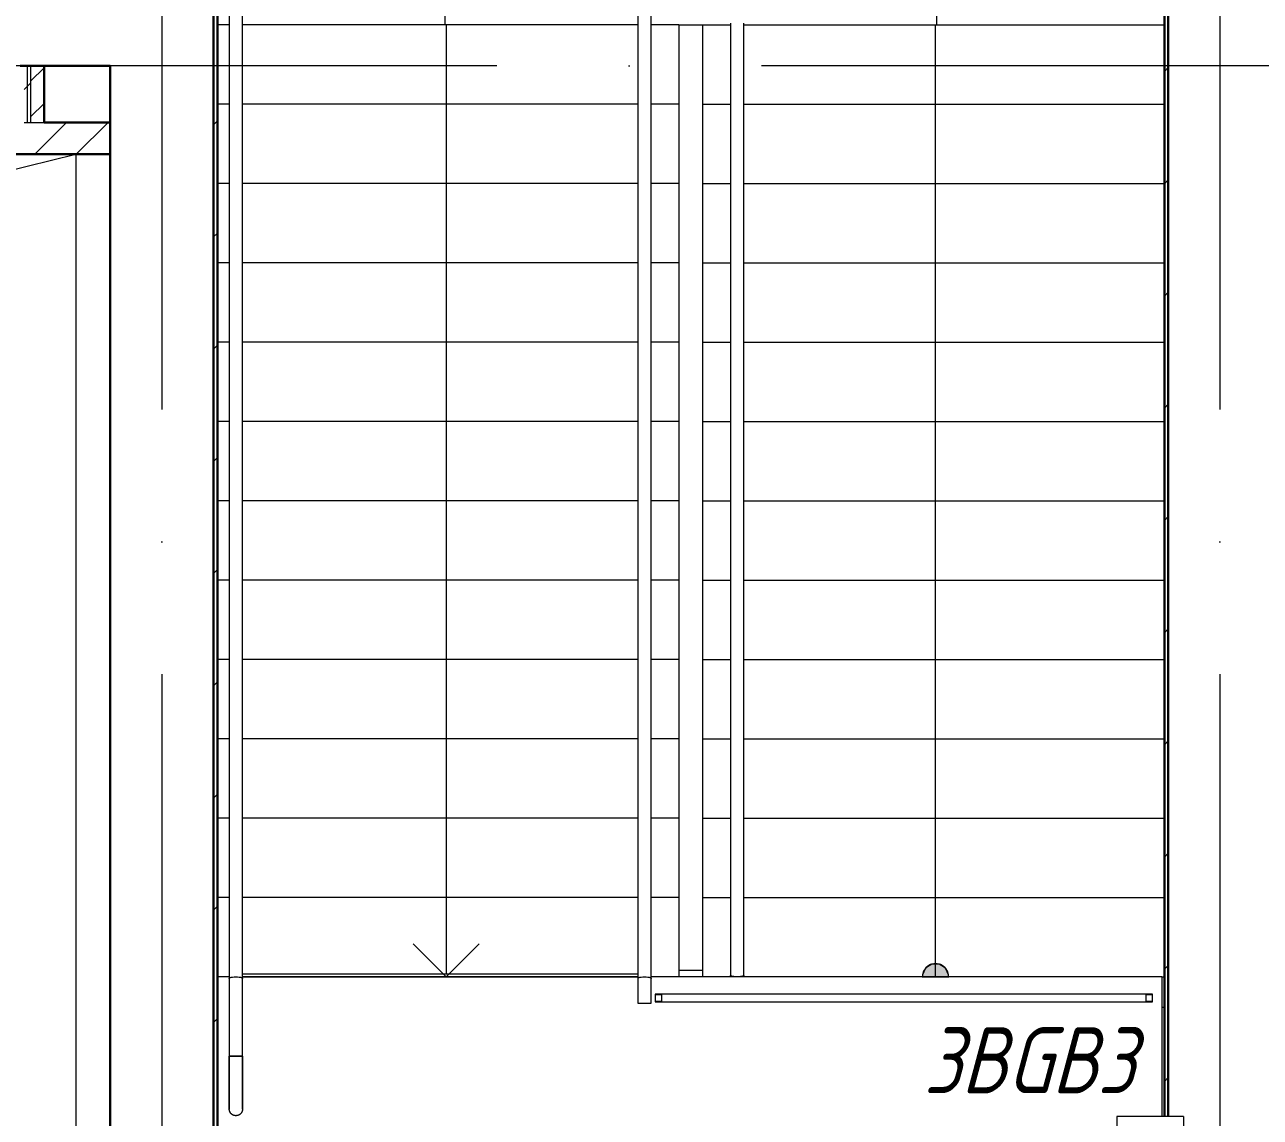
# Model space of a CAD drawing. Header units: millimetres. Extents: x -259793 to 1187961, y -549744 to 43070.
# Drawn here: x 287227 to 291899, y -6939 to -2808 of the extents above; entities that cross this region are included whole.
import ezdxf
from ezdxf.enums import TextEntityAlignment as Align

# ---------------------------------------------------------------- set-up
doc = ezdxf.new("R2010")
doc.units = ezdxf.units.MM
doc.linetypes.add('ADSK_Линия сетки', pattern=[25, 20, -2.5, 0, -2.5])
for name, color, linetype, lineweight in [('RC-Извещатели_охранные', 5, 'Continuous', 30), ('Лестницы', 252, 'Continuous', 9), ('Оборудование', 8, 'Continuous', 18), ('Ограждение', 252, 'Continuous', 9), ('Оси', 252, 'Continuous', 9), ('Перекрытие', 252, 'Continuous', 18), ('Стены внутренние', 7, 'Continuous', 18), ('Стены наружные', 7, 'Continuous', 18), ('Стены штриховка', 7, 'Continuous', 9), ('Стрелки вверх', 7, 'Continuous', 18)]:
    doc.layers.add(name, color=color, linetype=linetype, lineweight=lineweight)
doc.layers.add('RC-Позиционные_обозначения', color=7, linetype='Continuous')
doc.styles.add('RubezhCAD', font='', dxfattribs={"oblique": 10})
doc.styles.get("Standard").update_dxf_attribs({"font": ''})
doc.styles.get('RubezhCAD').set_extended_font_data('GOST type A')
doc.styles.get('Standard').set_extended_font_data('GOST type B')

# ---------------------------------------------------------------- blocks, each defined once
blk = doc.blocks.new('RC-UGO-IOM-02')
at = {"layer": 'RC-Извещатели_охранные'}
blk.add_point((0, 0), dxfattribs=at)
blk.add_attdef('PSTN', text='', height=2.5, dxfattribs=at).set_placement((0.977, 2.603), align=Align.BOTTOM_LEFT)
blk.add_wipeout([(2.5, -2.5), (2.5, 2.5), (-2.5, 2.5), (-2.5, -2.5)]).dxf.layer = 'RC-Извещатели_охранные'
blk.add_wipeout([(-2.5, -2.5), (-2.5, 2.5), (2.5, 2.5), (2.5, -2.5)]).dxf.layer = 'RC-Извещатели_охранные'
h = blk.add_hatch(color=256, dxfattribs=at)
h.dxf.hatch_style = 1
h.paths.add_polyline_path([(2.5, 0.8), (2.5, 2.506), (-2.5, 2.499), (-2.5, 0.8)])
h = blk.add_hatch(color=256, dxfattribs=at)
h.dxf.hatch_style = 1
h.paths.add_polyline_path([(2.5, -2.5), (2.5, -0.794), (-2.5, -0.801), (-2.5, -2.5)])
blk.add_lwpolyline([(-2.5, -2.5), (2.5, -2.5), (2.5, 2.5), (-2.5, 2.5)], close=True, dxfattribs=at)
blk = doc.blocks.new('3 этаж')
at = {"layer": 'Стрелки вверх', "true_color": 0x636466}
h = blk.add_hatch(color=251, dxfattribs=at)
edge = h.paths.add_edge_path()
edge.add_arc((290670.8, -6408.4), 50, 359.8309, 540.1691)
edge.add_line((290620.8, -6408.6), (290670.8, -6408.4))
edge.add_line((290670.8, -6408.4), (290720.8, -6408.6))
blk.add_hatch(color=251, dxfattribs=at).paths.add_polyline_path([(290719.2, -6408.4), (290720.3, -6401.3), (290708.6, -6375.7), (290684.9, -6360.5), (290656.7, -6360.5), (290633, -6375.7), (290621.3, -6401.3), (290622.3, -6408.4)])
at = {"color": 251, "lineweight": 18, "true_color": 0x636466}
for p, q in [((287145.2, -3365.7), (287420.8, -3298.4)), ((287420.8, -3298.4), (287420.8, -8968.4))]:
    blk.add_line(p, q, dxfattribs=at)
at = {"layer": 'Лестницы', "color": 251, "true_color": 0x636466}
for p, q in [((288000.8, -2808.4), (287955.8, -2808.4)), ((288000.8, -2808.4), (287955.8, -2808.4)), ((289545.8, -2808.4), (288050.8, -2808.4)), ((289545.8, -2808.4), (288050.8, -2808.4)), ((289700.8, -2808.4), (289595.8, -2808.4)), ((289700.8, -2808.4), (289595.8, -2808.4)), ((289700.8, -2808.4), (289790.8, -2808.4)), ((289700.8, -2808.4), (289700.8, -3108.4)), ((289790.8, -2808.4), (289895.8, -2808.4)), ((289790.8, -3108.4), (289790.8, -2808.4)), ((289790.8, -2808.4), (289895.8, -2808.4)), ((289945.8, -2808.4), (291535.8, -2808.4)), ((289945.8, -2808.4), (291535.8, -2808.4)), ((288000.8, -3108.4), (287955.8, -3108.4)), ((288000.8, -3108.4), (287955.8, -3108.4)), ((289545.8, -3108.4), (288050.8, -3108.4)), ((289545.8, -3108.4), (288050.8, -3108.4)), ((289700.8, -3108.4), (289595.8, -3108.4)), ((289700.8, -3108.4), (289595.8, -3108.4)), ((289700.8, -3108.4), (289700.8, -3408.4)), ((289790.8, -3408.4), (289790.8, -3108.4)), ((289790.8, -3108.4), (289895.9, -3108.4)), ((289790.8, -3108.4), (289895.9, -3108.4)), ((289945.7, -3108.4), (291535.8, -3108.4)), ((289945.7, -3108.4), (291535.8, -3108.4)), ((288000.8, -3408.4), (287955.8, -3408.4)), ((288000.8, -3408.4), (287955.8, -3408.4)), ((289545.8, -3408.4), (288050.8, -3408.4)), ((289545.8, -3408.4), (288050.8, -3408.4)), ((289700.8, -3408.4), (289595.8, -3408.4)), ((289700.8, -3408.4), (289595.8, -3408.4)), ((289700.8, -3408.4), (289700.8, -3708.4)), ((289790.8, -3708.4), (289790.8, -3408.4)), ((289790.8, -3408.4), (289895.9, -3408.4)), ((289790.8, -3408.4), (289895.9, -3408.4)), ((289945.6, -3408.4), (291535.8, -3408.4)), ((289945.6, -3408.4), (291535.8, -3408.4)), ((288000.8, -3708.4), (287955.8, -3708.4)), ((288000.8, -3708.4), (287955.8, -3708.4)), ((289545.8, -3708.4), (288050.8, -3708.4)), ((289545.8, -3708.4), (288050.8, -3708.4)), ((289700.8, -3708.4), (289595.8, -3708.4)), ((289700.8, -3708.4), (289595.8, -3708.4)), ((289700.8, -3708.4), (289700.8, -4008.4)), ((289790.8, -4008.4), (289790.8, -3708.4)), ((289790.8, -3708.4), (289896, -3708.4)), ((289790.8, -3708.4), (289896, -3708.4)), ((289945.6, -3708.4), (291535.8, -3708.4)), ((289945.6, -3708.4), (291535.8, -3708.4)), ((288000.8, -4008.4), (287955.8, -4008.4)), ((288000.8, -4008.4), (287955.8, -4008.4)), ((289545.8, -4008.4), (288050.8, -4008.4)), ((289545.8, -4008.4), (288050.8, -4008.4)), ((289700.8, -4008.4), (289595.8, -4008.4)), ((289700.8, -4008.4), (289595.8, -4008.4)), ((289700.8, -4008.4), (289700.8, -4308.4)), ((289790.8, -4308.4), (289790.8, -4008.4)), ((289790.8, -4008.4), (289895.8, -4008.4)), ((289790.8, -4008.4), (289895.8, -4008.4)), ((289945.8, -4008.4), (291535.8, -4008.4)), ((289945.8, -4008.4), (291535.8, -4008.4)), ((288000.8, -4308.4), (287955.8, -4308.4)), ((288000.8, -4308.4), (287955.8, -4308.4)), ((289545.8, -4308.4), (288050.8, -4308.4)), ((289545.8, -4308.4), (288050.8, -4308.4)), ((289700.8, -4308.4), (289595.8, -4308.4)), ((289700.8, -4308.4), (289595.8, -4308.4)), ((289700.8, -4308.4), (289700.8, -4608.4)), ((289790.8, -4608.4), (289790.8, -4308.4)), ((289790.8, -4308.4), (289895.8, -4308.4)), ((289790.8, -4308.4), (289895.8, -4308.4)), ((289945.8, -4308.4), (291535.8, -4308.4)), ((289945.8, -4308.4), (291535.8, -4308.4)), ((288000.8, -4608.4), (287955.8, -4608.4)), ((288000.8, -4608.4), (287955.8, -4608.4)), ((289545.8, -4608.4), (288050.8, -4608.4)), ((289545.8, -4608.4), (288050.8, -4608.4)), ((289700.8, -4608.4), (289595.8, -4608.4)), ((289700.8, -4608.4), (289595.8, -4608.4)), ((289700.8, -4608.4), (289700.8, -4908.4)), ((289790.8, -4908.4), (289790.8, -4608.4)), ((289790.8, -4608.4), (289895.8, -4608.4)), ((289790.8, -4608.4), (289895.8, -4608.4)), ((289945.8, -4608.4), (291535.8, -4608.4)), ((289945.8, -4608.4), (291535.8, -4608.4)), ((288000.8, -4908.4), (287955.8, -4908.4)), ((288000.8, -4908.4), (287955.8, -4908.4)), ((289545.8, -4908.4), (288050.8, -4908.4)), ((289545.8, -4908.4), (288050.8, -4908.4)), ((289700.8, -4908.4), (289595.8, -4908.4)), ((289700.8, -4908.4), (289595.8, -4908.4)), ((289700.8, -4908.4), (289700.8, -5208.4)), ((289790.8, -5208.4), (289790.8, -4908.4)), ((289790.8, -4908.4), (289895.8, -4908.4)), ((289790.8, -4908.4), (289895.8, -4908.4)), ((289945.8, -4908.4), (291535.8, -4908.4)), ((289945.8, -4908.4), (291535.8, -4908.4)), ((288000.8, -5208.4), (287955.8, -5208.4)), ((288000.8, -5208.4), (287955.8, -5208.4)), ((289545.8, -5208.4), (288050.8, -5208.4)), ((289545.8, -5208.4), (288050.8, -5208.4)), ((289700.8, -5208.4), (289595.8, -5208.4)), ((289700.8, -5208.4), (289595.8, -5208.4)), ((289700.8, -5208.4), (289700.8, -5508.4)), ((289790.8, -5508.4), (289790.8, -5208.4)), ((289790.8, -5208.4), (289895.8, -5208.4)), ((289790.8, -5208.4), (289895.8, -5208.4)), ((289945.8, -5208.4), (291535.8, -5208.4)), ((289945.8, -5208.4), (291535.8, -5208.4)), ((288001, -5508.4), (287955.8, -5508.4)), ((288001, -5508.4), (287955.8, -5508.4)), ((289545.8, -5508.4), (288050.6, -5508.4)), ((289545.8, -5508.4), (288050.6, -5508.4)), ((289700.8, -5508.4), (289595.8, -5508.4)), ((289700.8, -5508.4), (289595.8, -5508.4)), ((289700.8, -5508.4), (289700.8, -5808.4)), ((289790.8, -5808.4), (289790.8, -5508.4)), ((289790.8, -5508.4), (289895.8, -5508.4)), ((289790.8, -5508.4), (289895.8, -5508.4)), ((289945.8, -5508.4), (291535.8, -5508.4)), ((289945.8, -5508.4), (291535.8, -5508.4)), ((288000.9, -5808.4), (287955.8, -5808.4)), ((288000.9, -5808.4), (287955.8, -5808.4)), ((289545.8, -5808.4), (288050.6, -5808.4)), ((289545.8, -5808.4), (288050.6, -5808.4)), ((289700.8, -5808.4), (289595.8, -5808.4)), ((289700.8, -5808.4), (289595.8, -5808.4)), ((289700.8, -5808.4), (289700.8, -6108.4)), ((289790.8, -6108.4), (289790.8, -5808.4)), ((289790.8, -5808.4), (289895.8, -5808.4)), ((289790.8, -5808.4), (289895.8, -5808.4)), ((289945.8, -5808.4), (291535.8, -5808.4)), ((289945.8, -5808.4), (291535.8, -5808.4)), ((288000.8, -6108.4), (287955.8, -6108.4)), ((288000.8, -6108.4), (287955.8, -6108.4)), ((289545.8, -6108.4), (288050.7, -6108.4)), ((289545.8, -6108.4), (288050.7, -6108.4)), ((289700.8, -6108.4), (289595.8, -6108.4)), ((289700.8, -6108.4), (289595.8, -6108.4)), ((289700.8, -6108.4), (289700.8, -6408.4)), ((289790.8, -6408.4), (289790.8, -6108.4)), ((289790.8, -6108.4), (289895.8, -6108.4)), ((289790.8, -6108.4), (289895.8, -6108.4)), ((289945.8, -6108.4), (291535.8, -6108.4)), ((289945.8, -6108.4), (291535.8, -6108.4)), ((288000.6, -6408.4), (287955.8, -6408.4)), ((288000.6, -6408.4), (287955.8, -6408.4)), ((289545.8, -6408.4), (288050.8, -6408.4)), ((289545.8, -6408.4), (288050.8, -6408.4)), ((289700.8, -6408.4), (289595.8, -6408.4)), ((289700.8, -6408.4), (289595.8, -6408.4)), ((291525.8, -6408.4), (289700.8, -6408.4))]:
    blk.add_line(p, q, dxfattribs=at)
at = {"layer": 'Оборудование', "color": 251, "true_color": 0x636466}
for p, q in [((291608.5, -6936.2), (291355.8, -6936.2)), ((291355.8, -6936.2), (291355.8, -6974.3)), ((291608.5, -6936.2), (291608.5, -6974.3))]:
    blk.add_line(p, q, dxfattribs=at)
at = {"layer": 'Ограждение', "color": 251, "true_color": 0x636466}
for p, q in [((288000.8, -2514.3), (288000.8, -6414.3)), ((288050.8, -6414.3), (288050.8, -2514.3)), ((289545.8, -2688.4), (289545.8, -6414.3)), ((289595.8, -6414.3), (289595.8, -2688.4)), ((289895.8, -2802.5), (289895.8, -6402.5)), ((289945.8, -6402.5), (289945.8, -2802.5)), ((289700.8, -6383.4), (289790.8, -6383.4)), ((288000.8, -6414.3), (288000.8, -6708.4)), ((288050.8, -6708.4), (288050.8, -6414.3)), ((289545.8, -6414.3), (289545.8, -6508.4)), ((289595.8, -6508.4), (289595.8, -6414.3)), ((289895.8, -6402.5), (289895.8, -6408.4)), ((289945.8, -6408.4), (289945.8, -6402.5)), ((291525.8, -6408.4), (291535.8, -6408.4)), ((291525.8, -6408.4), (291525.8, -6936.4)), ((291490.8, -6473.4), (289610.8, -6473.4)), ((289610.8, -6473.4), (289610.8, -6475.5)), ((291490.8, -6475.5), (291490.8, -6473.4)), ((289545.8, -6508.4), (289595.8, -6508.4)), ((289610.8, -6501.4), (289610.8, -6503.4)), ((289610.8, -6503.4), (291490.8, -6503.4)), ((291490.8, -6503.4), (291490.8, -6501.4)), ((288000.8, -6708.4), (288050.8, -6708.4)), ((288000.8, -6708.4), (288000.8, -6716.4)), ((288000.8, -6710.6), (288000.8, -6708.4)), ((288025.8, -6708.4), (288000.8, -6708.4)), ((288000.8, -6718.6), (288000.8, -6710.6)), ((288000.8, -6716.4), (288000.8, -6724.4)), ((288000.8, -6726.6), (288000.8, -6718.6)), ((288000.8, -6724.4), (288000.8, -6732.4)), ((288050.8, -6708.4), (288025.8, -6708.4)), ((288050.8, -6708.4), (288050.8, -6716.4)), ((288050.8, -6710.6), (288050.8, -6708.4)), ((288050.8, -6718.6), (288050.8, -6710.6)), ((288050.8, -6716.4), (288050.8, -6724.4)), ((288050.8, -6726.6), (288050.8, -6718.6)), ((288050.8, -6724.4), (288050.8, -6732.4)), ((288000.8, -6734.5), (288000.8, -6726.6)), ((288000.8, -6732.4), (288000.8, -6740.3)), ((288000.8, -6742.4), (288000.8, -6734.5)), ((288000.8, -6740.3), (288000.8, -6748.2)), ((288000.8, -6750.3), (288000.8, -6742.4)), ((288000.8, -6748.2), (288000.8, -6756)), ((288000.8, -6758.1), (288000.8, -6750.3)), ((288000.8, -6756), (288000.8, -6763.7)), ((288000.8, -6765.8), (288000.8, -6758.1)), ((288000.8, -6763.7), (288000.8, -6771.4)), ((288000.8, -6773.4), (288000.8, -6765.8)), ((288000.8, -6771.4), (288000.8, -6778.9)), ((288050.8, -6734.5), (288050.8, -6726.6)), ((288050.8, -6732.4), (288050.8, -6740.3)), ((288050.8, -6742.4), (288050.8, -6734.5)), ((288050.8, -6740.3), (288050.8, -6748.2)), ((288050.8, -6750.3), (288050.8, -6742.4)), ((288050.8, -6748.2), (288050.8, -6756)), ((288050.8, -6758.1), (288050.8, -6750.3)), ((288050.8, -6756), (288050.8, -6763.7)), ((288050.8, -6765.8), (288050.8, -6758.1)), ((288050.8, -6763.7), (288050.8, -6771.4)), ((288050.8, -6773.4), (288050.8, -6765.8)), ((288050.8, -6771.4), (288050.8, -6778.9)), ((288000.8, -6780.9), (288000.8, -6773.4)), ((288000.8, -6778.9), (288000.8, -6786.3)), ((288000.8, -6788.3), (288000.8, -6780.9)), ((288000.8, -6786.3), (288000.8, -6793.6)), ((288000.8, -6795.6), (288000.8, -6788.3)), ((288000.8, -6793.6), (288000.8, -6800.8)), ((288000.8, -6802.7), (288000.8, -6795.6)), ((288000.8, -6800.8), (288000.8, -6807.8)), ((288000.8, -6809.7), (288000.8, -6802.7)), ((288000.8, -6807.8), (288000.8, -6814.7)), ((288000.8, -6816.5), (288000.8, -6809.7)), ((288000.8, -6814.7), (288000.8, -6821.4)), ((288000.8, -6823.1), (288000.8, -6816.5)), ((288050.8, -6780.9), (288050.8, -6773.4)), ((288050.8, -6778.9), (288050.8, -6786.3)), ((288050.8, -6788.3), (288050.8, -6780.9)), ((288050.8, -6786.3), (288050.8, -6793.6)), ((288050.8, -6795.6), (288050.8, -6788.3)), ((288050.8, -6793.6), (288050.8, -6800.8)), ((288050.8, -6802.7), (288050.8, -6795.6)), ((288050.8, -6800.8), (288050.8, -6807.8)), ((288050.8, -6809.7), (288050.8, -6802.7)), ((288050.8, -6807.8), (288050.8, -6814.7)), ((288050.8, -6816.5), (288050.8, -6809.7)), ((288050.8, -6814.7), (288050.8, -6821.4)), ((288050.8, -6823.1), (288050.8, -6816.5)), ((288000.8, -6821.4), (288000.8, -6827.9)), ((288000.8, -6829.6), (288000.8, -6823.1)), ((288000.8, -6827.9), (288000.8, -6834.2)), ((288000.8, -6835.9), (288000.8, -6829.6)), ((288000.8, -6834.2), (288000.8, -6840.3)), ((288000.8, -6841.9), (288000.8, -6835.9)), ((288000.8, -6840.3), (288000.8, -6846.2)), ((288000.8, -6847.8), (288000.8, -6841.9)), ((288000.8, -6846.2), (288000.8, -6851.9)), ((288000.8, -6853.4), (288000.8, -6847.8)), ((288000.8, -6851.9), (288000.8, -6857.4)), ((288000.8, -6858.8), (288000.8, -6853.4)), ((288000.8, -6857.4), (288000.8, -6862.6)), ((288000.8, -6864), (288000.8, -6858.8)), ((288000.8, -6862.6), (288000.8, -6867.6)), ((288000.8, -6868.9), (288000.8, -6864)), ((288050.8, -6821.4), (288050.8, -6827.9)), ((288050.8, -6829.6), (288050.8, -6823.1)), ((288050.8, -6827.9), (288050.8, -6834.2)), ((288050.8, -6835.9), (288050.8, -6829.6)), ((288050.8, -6834.2), (288050.8, -6840.3)), ((288050.8, -6841.9), (288050.8, -6835.9)), ((288050.8, -6840.3), (288050.8, -6846.2)), ((288050.8, -6847.8), (288050.8, -6841.9)), ((288050.8, -6846.2), (288050.8, -6851.9)), ((288050.8, -6853.4), (288050.8, -6847.8)), ((288050.8, -6851.9), (288050.8, -6857.4)), ((288050.8, -6858.8), (288050.8, -6853.4)), ((288050.8, -6857.4), (288050.8, -6862.6)), ((288050.8, -6864), (288050.8, -6858.8)), ((288050.8, -6862.6), (288050.8, -6867.6)), ((288050.8, -6868.9), (288050.8, -6864)), ((288000.8, -6867.6), (288000.8, -6872.3)), ((288000.8, -6873.5), (288000.8, -6868.9)), ((288000.8, -6872.3), (288000.8, -6876.7)), ((288000.8, -6877.9), (288000.8, -6873.5)), ((288000.8, -6876.7), (288000.8, -6880.9)), ((288000.8, -6882), (288000.8, -6877.9)), ((288000.8, -6880.9), (288000.8, -6884.8)), ((288000.8, -6885.8), (288000.8, -6882)), ((288000.8, -6884.8), (288000.8, -6888.5)), ((288000.8, -6889.4), (288000.8, -6885.8)), ((288000.8, -6888.5), (288000.8, -6891.8)), ((288000.8, -6892.7), (288000.8, -6889.4)), ((288000.8, -6891.8), (288000.8, -6894.9)), ((288000.8, -6895.6), (288000.8, -6892.7)), ((288000.8, -6894.9), (288000.8, -6897.6)), ((288000.8, -6898.3), (288000.8, -6895.6)), ((288000.8, -6897.6), (288000.8, -6900)), ((288000.8, -6900.7), (288000.8, -6898.3)), ((288000.8, -6900), (288000.8, -6902.2)), ((288000.8, -6902.7), (288000.8, -6900.7)), ((288000.8, -6902.2), (288000.8, -6904)), ((288000.8, -6904.5), (288000.8, -6902.7)), ((288000.8, -6904), (288000.8, -6905.5)), ((288000.8, -6905.9), (288000.8, -6904.5)), ((288000.8, -6905.5), (288000.8, -6906.7)), ((288000.8, -6907), (288000.8, -6905.9)), ((288000.8, -6906.7), (288000.8, -6907.6)), ((288000.8, -6907.8), (288000.8, -6907)), ((288000.8, -6907.6), (288000.8, -6908.2)), ((288000.8, -6908.3), (288000.8, -6907.8)), ((288000.8, -6908.2), (288000.8, -6908.4)), ((288000.8, -6908.4), (288000.8, -6908.3)), ((288000.8, -6908.7), (288000.8, -6908.4)), ((288000.8, -6908.4), (288000.8, -6908.4)), ((288000.8, -6909.7), (288000.8, -6908.7)), ((288000.9, -6910.7), (288000.8, -6909.7)), ((288001, -6911.7), (288000.9, -6910.7)), ((288001.1, -6912.7), (288001, -6911.7)), ((288001.3, -6913.7), (288001.1, -6912.7)), ((288050.5, -6912.4), (288050.3, -6913.4)), ((288050.6, -6911.4), (288050.5, -6912.4)), ((288050.7, -6910.4), (288050.6, -6911.4)), ((288050.8, -6909.4), (288050.7, -6910.4)), ((288050.8, -6867.6), (288050.8, -6872.3)), ((288050.8, -6873.5), (288050.8, -6868.9)), ((288050.8, -6872.3), (288050.8, -6876.7)), ((288050.8, -6877.9), (288050.8, -6873.5)), ((288050.8, -6876.7), (288050.8, -6880.9)), ((288050.8, -6882), (288050.8, -6877.9)), ((288050.8, -6880.9), (288050.8, -6884.8)), ((288050.8, -6885.8), (288050.8, -6882)), ((288050.8, -6884.8), (288050.8, -6888.5)), ((288050.8, -6889.4), (288050.8, -6885.8)), ((288050.8, -6888.5), (288050.8, -6891.8)), ((288050.8, -6892.7), (288050.8, -6889.4)), ((288050.8, -6891.8), (288050.8, -6894.9)), ((288050.8, -6895.6), (288050.8, -6892.7)), ((288050.8, -6894.9), (288050.8, -6897.6)), ((288050.8, -6898.3), (288050.8, -6895.6)), ((288050.8, -6897.6), (288050.8, -6900)), ((288050.8, -6900.7), (288050.8, -6898.3)), ((288050.8, -6900), (288050.8, -6902.2)), ((288050.8, -6902.7), (288050.8, -6900.7)), ((288050.8, -6902.2), (288050.8, -6904)), ((288050.8, -6904.5), (288050.8, -6902.7)), ((288050.8, -6904), (288050.8, -6905.5)), ((288050.8, -6905.9), (288050.8, -6904.5)), ((288050.8, -6905.5), (288050.8, -6906.7)), ((288050.8, -6907), (288050.8, -6905.9)), ((288050.8, -6906.7), (288050.8, -6907.6)), ((288050.8, -6907.8), (288050.8, -6907)), ((288050.8, -6907.6), (288050.8, -6908.2)), ((288050.8, -6908.3), (288050.8, -6907.8)), ((288050.8, -6908.2), (288050.8, -6908.4)), ((288050.8, -6908.4), (288050.8, -6908.3)), ((288050.8, -6908.4), (288050.8, -6909.4)), ((288050.8, -6908.4), (288050.8, -6908.4)), ((288001.6, -6914.6), (288001.3, -6913.7)), ((288001.8, -6915.6), (288001.6, -6914.6)), ((288002.1, -6916.6), (288001.8, -6915.6)), ((288002.5, -6917.5), (288002.1, -6916.6)), ((288002.9, -6918.4), (288002.5, -6917.5)), ((288003.3, -6919.3), (288002.9, -6918.4)), ((288003.7, -6920.2), (288003.3, -6919.3)), ((288004.2, -6921.1), (288003.7, -6920.2)), ((288004.7, -6922), (288004.2, -6921.1)), ((288005.3, -6922.8), (288004.7, -6922)), ((288005.9, -6923.6), (288005.3, -6922.8)), ((288006.5, -6924.4), (288005.9, -6923.6)), ((288007.2, -6925.1), (288006.5, -6924.4)), ((288007.8, -6925.9), (288007.2, -6925.1)), ((288008.6, -6926.6), (288007.8, -6925.9)), ((288009.3, -6927.2), (288008.6, -6926.6)), ((288010.1, -6927.9), (288009.3, -6927.2)), ((288010.8, -6928.5), (288010.1, -6927.9)), ((288011.7, -6929.1), (288010.8, -6928.5)), ((288012.5, -6929.6), (288011.7, -6929.1)), ((288013.4, -6930.1), (288012.5, -6929.6)), ((288014.2, -6930.6), (288013.4, -6930.1)), ((288015.1, -6931.1), (288014.2, -6930.6)), ((288016, -6931.5), (288015.1, -6931.1)), ((288017, -6931.8), (288016, -6931.5)), ((288017.9, -6932.2), (288017, -6931.8)), ((288018.9, -6932.5), (288017.9, -6932.2)), ((288019.8, -6932.7), (288018.9, -6932.5)), ((288020.8, -6932.9), (288019.8, -6932.7)), ((288021.8, -6933.1), (288020.8, -6932.9)), ((288022.8, -6933.3), (288021.8, -6933.1)), ((288023.8, -6933.4), (288022.8, -6933.3)), ((288024.8, -6933.4), (288023.8, -6933.4)), ((288025.8, -6933.4), (288024.8, -6933.4)), ((288026, -6933.4), (288025.8, -6933.4)), ((288027, -6933.4), (288026, -6933.4)), ((288028, -6933.3), (288027, -6933.4)), ((288029, -6933.2), (288028, -6933.3)), ((288030, -6933.1), (288029, -6933.2)), ((288031, -6932.9), (288030, -6933.1)), ((288032, -6932.7), (288031, -6932.9)), ((288032.9, -6932.4), (288032, -6932.7)), ((288033.9, -6932.1), (288032.9, -6932.4)), ((288034.8, -6931.7), (288033.9, -6932.1)), ((288035.8, -6931.4), (288034.8, -6931.7)), ((288036.7, -6930.9), (288035.8, -6931.4)), ((288037.6, -6930.5), (288036.7, -6930.9)), ((288038.4, -6930), (288037.6, -6930.5)), ((288039.3, -6929.5), (288038.4, -6930)), ((288040.1, -6928.9), (288039.3, -6929.5)), ((288040.9, -6928.3), (288040.1, -6928.9)), ((288041.7, -6927.7), (288040.9, -6928.3)), ((288042.5, -6927.1), (288041.7, -6927.7)), ((288043.2, -6926.4), (288042.5, -6927.1)), ((288043.9, -6925.7), (288043.2, -6926.4)), ((288044.6, -6924.9), (288043.9, -6925.7)), ((288045.2, -6924.2), (288044.6, -6924.9)), ((288045.8, -6923.4), (288045.2, -6924.2)), ((288046.4, -6922.6), (288045.8, -6923.4)), ((288047, -6921.7), (288046.4, -6922.6)), ((288047.5, -6920.9), (288047, -6921.7)), ((288048, -6920), (288047.5, -6920.9)), ((288048.4, -6919.1), (288048, -6920)), ((288048.8, -6918.2), (288048.4, -6919.1)), ((288049.2, -6917.3), (288048.8, -6918.2)), ((288049.5, -6916.3), (288049.2, -6917.3)), ((288049.8, -6915.4), (288049.5, -6916.3)), ((288050.1, -6914.4), (288049.8, -6915.4)), ((288050.3, -6913.4), (288050.1, -6914.4))]:
    blk.add_line(p, q, dxfattribs=at)
at = {"layer": 'Ограждение', "color": 251, "lineweight": 18, "true_color": 0x636466}
for p, q in [((289610.8, -6475.9), (289610.8, -6500.9)), ((289635.8, -6475.9), (289610.8, -6475.9)), ((289635.8, -6500.9), (289635.8, -6475.9)), ((291465.8, -6475.9), (291465.8, -6500.9)), ((291490.8, -6475.9), (291465.8, -6475.9)), ((291490.8, -6500.9), (291490.8, -6475.9)), ((289610.8, -6500.9), (289635.8, -6500.9)), ((291465.8, -6500.9), (291490.8, -6500.9))]:
    blk.add_line(p, q, dxfattribs=at)
at = {"layer": 'Ограждение', "color": 251, "linetype": 'Continuous', "true_color": 0x636466}
blk.add_line((291525.8, -6523.7), (291535.8, -6523.7), dxfattribs=at)
at = {"layer": 'Ограждение', "color": 251, "true_color": 0x636466}
for points in [[(288000.8, -6414.3), (288000.8, -6413.8), (288001.4, -6412.8), (288003.9, -6411.4), (288007.9, -6410.1), (288014.9, -6408.9), (288025.8, -6408.2), (288036.7, -6408.9), (288043.7, -6410.1), (288047.7, -6411.4), (288050.2, -6412.8), (288050.8, -6413.8), (288050.8, -6414.3)], [(289545.8, -6414.3), (289545.8, -6413.8), (289546.4, -6412.8), (289548.9, -6411.4), (289552.9, -6410.1), (289559.9, -6408.9), (289570.8, -6408.2), (289581.7, -6408.9), (289588.7, -6410.1), (289592.7, -6411.4), (289595.2, -6412.8), (289595.8, -6413.8), (289595.8, -6414.3)], [(289945.8, -6402.5), (289945.8, -6403.1), (289945.2, -6404.1), (289942.7, -6405.5), (289938.7, -6406.8), (289931.7, -6408), (289920.8, -6408.7), (289909.9, -6408), (289902.9, -6406.8), (289898.9, -6405.5), (289896.4, -6404.1), (289895.8, -6403.1), (289895.8, -6402.5)]]:
    blk.add_open_spline(points, degree=3, knots=[0, 0, 0, 0, 0.083333, 0.166667, 0.25, 0.333333, 0.5, 0.666667, 0.75, 0.833333, 0.916667, 1, 1, 1, 1], dxfattribs=at)
at = {"layer": 'Оси', "color": 251, "linetype": 'ADSK_Линия сетки', "ltscale": 200, "true_color": 0x636466}
for p, q in [((287745.8, -263.4), (287745.8, -31389.6)), ((291745.8, -263.4), (291745.8, -31389.6)), ((314013.1, -2963.4), (237073.5, -2963.4))]:
    blk.add_line(p, q, dxfattribs=at)
at = {"layer": 'Перекрытие', "color": 251, "true_color": 0x636466}
for p, q in [((289700.8, -2808.4), (289895.8, -2808.4)), ((289945.8, -2808.4), (291535.8, -2808.4)), ((287420.8, -3298.4), (287420.8, -8968.4)), ((289545.8, -6398.4), (288050.8, -6398.4)), ((288050.8, -6408.4), (289545.8, -6408.4))]:
    blk.add_line(p, q, dxfattribs=at)
at = {"layer": 'Стены внутренние', "color": 251, "lineweight": 30, "true_color": 0x636466}
for p, q in [((287300.8, -2963.4), (287550.8, -2963.4)), ((287550.8, -2963.4), (287550.8, -3178.4)), ((287550.8, -3298.4), (287550.8, -8968.4))]:
    blk.add_line(p, q, dxfattribs=at)
at = {"layer": 'Стены наружные', "color": 251, "lineweight": 30, "true_color": 0x636466}
for p, q in [((287940.8, -8478.4), (287940.8, -1163.4)), ((287955.8, -8343.4), (287955.8, -1178.4)), ((291535.8, -6936.4), (291535.8, -1178.4)), ((291550.8, -6936.4), (291550.8, -1761.4)), ((287300.8, -2963.4), (287210.8, -2963.4)), ((287300.8, -3178.4), (287300.8, -2963.4)), ((287550.8, -3178.4), (287300.8, -3178.4)), ((287550.8, -3298.4), (287550.8, -3178.4)), ((287070.8, -3298.4), (287550.8, -3298.4))]:
    blk.add_line(p, q, dxfattribs=at)
at = {"layer": 'Стены наружные', "color": 251, "linetype": 'Continuous', "lineweight": 9, "true_color": 0x636466}
for p, q in [((287250.8, -3021.1), (287300.8, -2971.1)), ((291535.8, -2985.8), (291550.8, -2970.8)), ((287238.3, -3040.7), (287250.8, -3028.2)), ((287225.8, -3053.2), (287238.3, -3040.7)), ((287250.8, -3156.1), (287300.8, -3106.1)), ((287940.8, -3186.7), (287955.8, -3171.7)), ((287265.3, -3298.4), (287385.3, -3178.4)), ((287422.5, -3298.4), (287542.5, -3178.4)), ((291535.8, -3410.1), (291550.8, -3395.1)), ((287940.8, -3611), (287955.8, -3596)), ((291535.8, -3834.4), (291550.8, -3819.4)), ((287940.8, -4035.3), (287955.8, -4020.3)), ((291535.8, -4258.6), (291550.8, -4243.6)), ((287940.8, -4459.5), (287955.8, -4444.5)), ((291535.8, -4682.9), (291550.8, -4667.9)), ((287940.8, -4883.8), (287955.8, -4868.8)), ((291535.8, -5107.2), (291550.8, -5092.2)), ((287940.8, -5308), (287955.8, -5293)), ((291535.8, -5531.4), (291550.8, -5516.4)), ((287940.8, -5732.3), (287955.8, -5717.3)), ((291535.8, -5955.7), (291550.8, -5940.7)), ((287940.8, -6156.6), (287955.8, -6141.6)), ((291535.8, -6380), (291550.8, -6365)), ((287940.8, -6580.8), (287955.8, -6565.8)), ((291535.8, -6804.2), (291550.8, -6789.2))]:
    blk.add_line(p, q, dxfattribs=at)
at = {"layer": 'Стены штриховка', "color": 251, "true_color": 0x636466}
for p, q in [((287238.3, -3178.4), (287238.3, -2963.4)), ((287250.8, -3178.4), (287250.8, -2963.4)), ((287225.8, -3178.4), (287300.8, -3178.4))]:
    blk.add_line(p, q, dxfattribs=at)
at = {"layer": 'Стрелки вверх', "color": 251, "true_color": 0x636466}
for p, q in [((288815.8, -1958.4), (288815.8, -2808.4)), ((290675.8, -2808.4), (290675.8, -1958.4)), ((288820.8, -2808.4), (288820.8, -3108.4)), ((290670.8, -3108.4), (290670.8, -2808.4)), ((288820.8, -3108.4), (288820.8, -3408.4)), ((290670.8, -3408.4), (290670.8, -3108.4)), ((288820.8, -3408.4), (288820.8, -3708.4)), ((290670.8, -3708.4), (290670.8, -3408.4)), ((288820.8, -3708.4), (288820.8, -4008.4)), ((290670.8, -4008.4), (290670.8, -3708.4)), ((288820.8, -4008.4), (288820.8, -4308.4)), ((290670.8, -4308.4), (290670.8, -4008.4)), ((288820.8, -4308.4), (288820.8, -4608.4)), ((290670.8, -4608.4), (290670.8, -4308.4)), ((288820.8, -4608.4), (288820.8, -4908.4)), ((290670.8, -4908.4), (290670.8, -4608.4)), ((288820.8, -4908.4), (288820.8, -5208.4)), ((290670.8, -5208.4), (290670.8, -4908.4)), ((288820.8, -5208.4), (288820.8, -5508.4)), ((290670.8, -5508.4), (290670.8, -5208.4)), ((288820.8, -5508.4), (288820.8, -5808.4)), ((290670.8, -5808.4), (290670.8, -5508.4)), ((288820.8, -5808.4), (288820.8, -6108.4)), ((290670.8, -6108.4), (290670.8, -5808.4)), ((288820.8, -6108.4), (288820.8, -6398.4)), ((290670.8, -6408.4), (290670.8, -6108.4)), ((288820.8, -6408.4), (288695.8, -6283.4)), ((288820.8, -6408.4), (288945.8, -6283.4)), ((290633, -6375.7), (290621.3, -6401.3)), ((290656.7, -6360.5), (290633, -6375.7)), ((290684.9, -6360.5), (290656.7, -6360.5)), ((290708.6, -6375.7), (290684.9, -6360.5)), ((290720.3, -6401.3), (290708.6, -6375.7)), ((290620.8, -6408.6), (290670.8, -6408.4)), ((290621.3, -6401.3), (290622.3, -6408.4)), ((290622.3, -6408.4), (290719.2, -6408.4)), ((290670.8, -6408.4), (290720.8, -6408.6)), ((290719.2, -6408.4), (290720.3, -6401.3))]:
    blk.add_line(p, q, dxfattribs=at)
blk.add_arc((290670.8, -6408.4), 50, 359.8309, 180.1691, dxfattribs=at)

msp = doc.modelspace()

# ---------------------------------------------------------------- block references
msp.add_blockref('3 этаж', (0, 0))

# ---------------------------------------------------------------- next in the draw order: block references
at = {"layer": 'RC-Извещатели_охранные', "color": 1, "ltscale": 0.01}
ref = msp.add_blockref('RC-UGO-IOM-02', (286824.74308, -2655.66649), dxfattribs=dict(at, xscale=100, yscale=100, zscale=100))
ref.add_attrib('PSTN', '1BGB2.97', dxfattribs={"layer": 'RC-Позиционные_обозначения', "height": 250, "style": 'RubezhCAD', "oblique": 15}).set_placement((287002.6424, -2334.7012), align=Align.BOTTOM_CENTER)
ref = msp.add_blockref('RC-UGO-IOM-02', (291116.23672, -7314.22008), dxfattribs=dict(at, xscale=100, yscale=100, zscale=100))
ref.add_attrib('PSTN', '3BGB3', dxfattribs={"layer": 'RC-Позиционные_обозначения', "height": 250, "style": 'RubezhCAD', "oblique": 15}).set_placement((291025.13147, -6923.77169), align=Align.BOTTOM_CENTER)

doc.saveas('drawing.dxf')
